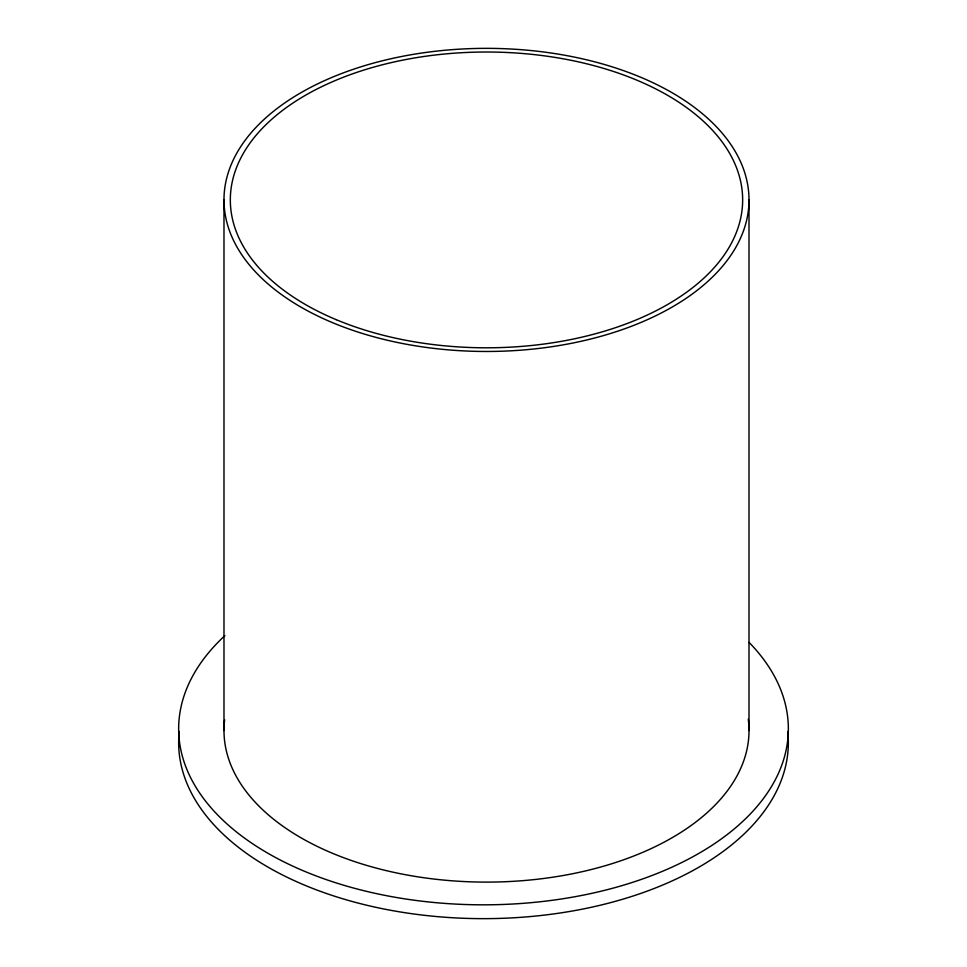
<?xml version="1.0" encoding="UTF-8"?>
<svg xmlns="http://www.w3.org/2000/svg" width="967" height="967" viewBox="0 0 967 967"><rect width="100%" height="100%" fill="white"/><g stroke="black" fill="none" stroke-linecap="round" stroke-linejoin="round"><path stroke-width="1.45" d="M749.002 199.903A262.504 151.553 0 0 1 355.24 331.161A262.504 151.553 0 0 1 355.24 68.657A262.504 151.553 0 0 1 749.002 199.903L749.002 730.544M223.981 199.903L223.981 730.544M748.265 719.146A262.504 151.553 0 0 1 487.005 882.109A262.504 151.553 0 0 1 224.658 719.738M787.73 731.487A304.847 176.006 0 0 1 483.5 918.65A304.847 176.006 0 0 1 179.27 731.487M749.147 642.475A304.847 176.006 0 0 1 675.039 865.743A304.847 176.006 0 0 1 281.385 860.582A304.847 176.006 0 0 1 224.924 635.597M336.19 319.666A256.158 147.891 0 0 0 741.278 215.182A256.158 147.891 0 0 0 382.013 64.874A256.158 147.891 0 0 0 336.19 319.666"/></g></svg>
